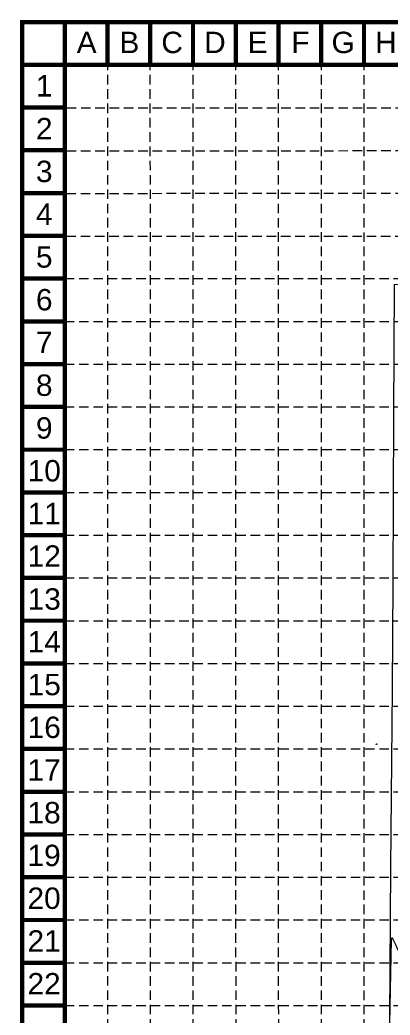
# Model space of a CAD drawing. Extents: x 4841 to 5381, y 4863 to 5725.
# Drawn here: x 4841.4 to 4957.9, y 5411.8 to 5724.9 of the extents above; entities that cross this region are included whole.
import ezdxf
from ezdxf.enums import TextEntityAlignment as Align

# ---------------------------------------------------------------- set-up
doc = ezdxf.new("R2010")
doc.units = 0
doc.header["$MEASUREMENT"] = 0
doc.linetypes.add('HIDDEN', pattern=[0.375, 0.25, -0.125])
for name, color, linetype, lineweight in [('1', 7, 'Continuous', 0), ('27', 7, 'Continuous', 0), ('EC', 35, 'Continuous', 0)]:
    doc.layers.add(name, color=color, linetype=linetype, lineweight=lineweight)
doc.layers.add('BASE', color=7, linetype='Continuous')
doc.layers.add('GRID', color=254, linetype='HIDDEN')
doc.styles.get("Standard").update_dxf_attribs({"font": 'ARIAL.TTF'})
doc.styles.add('TXT', font='txt.shx')

msp = doc.modelspace()

# ---------------------------------------------------------------- linework, layer by layer
at = {"layer": '27', "color": 7, "linetype": 'Continuous', "lineweight": 0}
msp.add_lwpolyline([(4973.85, 5641.6), (4959.13, 5641.63), (4958.98, 5600.46), (4958.71, 5548.02), (4958.55, 5514.36), (4957.99, 5458.13), (4957.72, 5410.4), (4957.28, 5402.25), (4957.58, 5374.49), (4957, 5320.57), (4956.89, 5285.65)], dxfattribs=at)
at = {"layer": 'BASE', "color": 9}
msp.add_line((4855.52, 5710.77), (5366.69, 5710.77), dxfattribs=at)
at = {"layer": 'BASE', "const_width": 1.35}
for points in [[(4855.52, 5724.22), (4842.07, 5724.22)], [(4855.52, 5724.22), (4855.52, 5710.77)], [(4868.97, 5724.22), (4868.97, 5710.77)], [(4882.43, 5724.22), (4882.43, 5710.77)], [(4895.88, 5724.22), (4895.88, 5710.77)], [(4909.33, 5724.22), (4909.33, 5710.77)], [(4922.78, 5724.22), (4922.78, 5710.77)], [(4936.23, 5724.22), (4936.23, 5710.77)], [(4949.68, 5724.22), (4949.68, 5710.77)], [(4855.52, 5710.77), (4842.07, 5710.77)], [(4855.52, 5697.32), (4842.07, 5697.32)], [(4855.52, 5683.87), (4842.07, 5683.87)], [(4855.52, 5670.41), (4842.07, 5670.41)], [(4855.52, 5656.96), (4842.07, 5656.96)], [(4855.52, 5643.51), (4842.07, 5643.51)], [(4855.52, 5630.06), (4842.07, 5630.06)], [(4855.52, 5616.61), (4842.07, 5616.61)], [(4855.52, 5603.16), (4842.07, 5603.16)], [(4855.52, 5589.7), (4842.07, 5589.7)], [(4855.52, 5576.25), (4842.07, 5576.25)], [(4855.52, 5562.8), (4842.07, 5562.8)], [(4855.52, 5549.35), (4842.07, 5549.35)], [(4855.52, 5535.9), (4842.07, 5535.9)], [(4855.52, 5522.45), (4842.07, 5522.45)], [(4855.52, 5508.99), (4842.07, 5508.99)], [(4855.52, 5495.54), (4842.07, 5495.54)], [(4855.52, 5482.09), (4842.07, 5482.09)], [(4855.52, 5468.64), (4842.07, 5468.64)], [(4855.52, 5455.19), (4842.07, 5455.19)], [(4855.52, 5441.74), (4842.07, 5441.74)], [(4855.52, 5428.28), (4842.07, 5428.28)], [(4855.52, 5414.83), (4842.07, 5414.83)]]:
    msp.add_lwpolyline(points, dxfattribs=at)
for points in [[(5380.14, 4863.32), (5380.14, 5724.22), (4842.07, 5724.22), (4842.07, 4863.32)], [(5366.69, 4876.77), (5366.69, 5710.77), (4855.52, 5710.77), (4855.52, 4876.77)]]:
    msp.add_lwpolyline(points, close=True, dxfattribs=at)
at = {"layer": 'EC', "color": 35, "linetype": 'Continuous', "lineweight": 0}
msp.add_lwpolyline([(4957.79, 5409.2), (4958.32, 5435.57), (4958.36, 5435.97), (4958.45, 5436.12), (4958.59, 5436.02), (4958.79, 5435.68), (4959.68, 5433.81), (4959.77, 5433.64), (4959.85, 5433.47), (4959.93, 5433.29), (4960.01, 5433.12), (4960.28, 5432.55), (4960.34, 5432.42), (4960.4, 5432.3), (4960.46, 5432.18), (4960.53, 5432.07), (4971.22, 5413.46), (4971.54, 5412.85), (4971.81, 5412.22), (4972.04, 5411.57)], dxfattribs=at)
at = {"layer": 'GRID', "color": 252, "linetype": 'HIDDEN', "lineweight": 0, "ltscale": 12}
for p, q in [((4869.1, 4930.58), (4869.02, 5710.26)), ((4882.61, 4930.57), (4882.44, 5710.26)), ((4896.02, 4930.57), (4895.89, 5710.22)), ((4909.54, 4930.57), (4909.33, 5710.2)), ((4922.87, 4930.57), (4922.81, 5710.31)), ((4936.24, 4930.57), (4936.28, 5710.28)), ((4949.79, 4930.56), (4949.72, 5710.23)), ((4856.13, 5697.23), (5366.46, 5697.29)), ((4856.12, 5683.74), (5366.46, 5683.84)), ((4856.05, 5670.33), (5366.69, 5670.41)), ((4856.03, 5656.89), (5366.69, 5656.96)), ((4855.52, 5643.51), (5366.69, 5643.51)), ((4855.52, 5630.06), (5366.69, 5630.06)), ((4855.52, 5616.61), (5366.69, 5616.61)), ((4855.52, 5603.16), (5366.69, 5603.16)), ((4855.52, 5589.7), (5366.69, 5589.7)), ((4855.52, 5576.25), (5366.69, 5576.25)), ((4855.52, 5562.8), (5366.69, 5562.8)), ((4855.52, 5549.35), (5366.69, 5549.35)), ((4855.52, 5535.9), (5366.69, 5535.9)), ((4855.52, 5522.45), (5366.69, 5522.45)), ((4855.52, 5508.99), (5366.69, 5508.99)), ((4855.52, 5495.54), (5366.69, 5495.54)), ((4855.52, 5482.09), (5366.69, 5482.09)), ((4855.52, 5468.64), (5366.69, 5468.64)), ((4855.52, 5455.19), (5366.69, 5455.19)), ((4855.52, 5441.74), (5366.69, 5441.74)), ((4855.52, 5428.28), (5366.69, 5428.28)), ((4855.52, 5414.83), (5366.69, 5414.83))]:
    msp.add_line(p, q, dxfattribs=at)

# ---------------------------------------------------------------- texts
at = {"layer": '1', "color": 4, "linetype": 'Continuous', "lineweight": 0, "style": 'TXT'}
for s, width, p in [('21451', 0.899996, (4953.77, 5497.12)), ('1451', 0.874995, (4953.72, 5497.14))]:
    msp.add_text(s, height=0.06, dxfattribs=dict(at, width=width)).set_placement(p, align=Align.TOP_RIGHT)
at = {"layer": '1', "color": 4, "linetype": 'Continuous', "lineweight": 0, "style": 'TXT', "width": 0.933337}
msp.add_text('96.13', height=0.06, dxfattribs=at).set_placement((4953.77, 5496.98), align=Align.MIDDLE_RIGHT)
at = {"layer": 'BASE'}
for s, height, p in [('A', 6.73, (4862.41, 5717.81)), ('B', 6.73, (4875.86, 5717.81)), ('C', 6.73, (4889.32, 5717.81)), ('D', 6.73, (4902.77, 5717.81)), ('E', 6.73, (4916.22, 5717.81)), ('F', 6.73, (4929.67, 5717.81)), ('G', 6.73, (4943.12, 5717.81)), ('H', 6.73, (4956.57, 5717.81)), ('1', 6.73, (4849.05, 5704.19)), ('1', 6.73, (4849.06, 5704.14)), ('2', 6.73, (4849.06, 5690.69)), ('3', 6.73, (4849.06, 5677.23)), ('4', 6.73, (4849.06, 5663.78)), ('5', 6.73, (4849.06, 5650.33)), ('6', 6.73, (4849.06, 5636.88)), ('7', 6.73, (4849.06, 5623.43)), ('8', 6.73, (4849.06, 5609.98)), ('9', 6.73, (4849.06, 5596.52)), ('10', 6.726, (4849.06, 5583.07)), ('11', 6.726, (4849.06, 5569.62)), ('12', 6.726, (4849.05, 5556.23)), ('13', 6.726, (4849.06, 5542.72)), ('14', 6.726, (4849.06, 5529.27)), ('15', 6.726, (4849.06, 5515.81)), ('16', 6.726, (4849.06, 5502.36)), ('17', 6.726, (4849.01, 5488.95)), ('18', 6.726, (4849.01, 5475.5)), ('19', 6.726, (4849.01, 5462.05)), ('20', 6.726, (4849.01, 5448.59)), ('21', 6.726, (4849.01, 5435.14)), ('22', 6.726, (4849.01, 5421.69))]:
    msp.add_text(s, height=height, dxfattribs=at).set_placement(p, align=Align.MIDDLE_CENTER)

doc.saveas('drawing.dxf')
